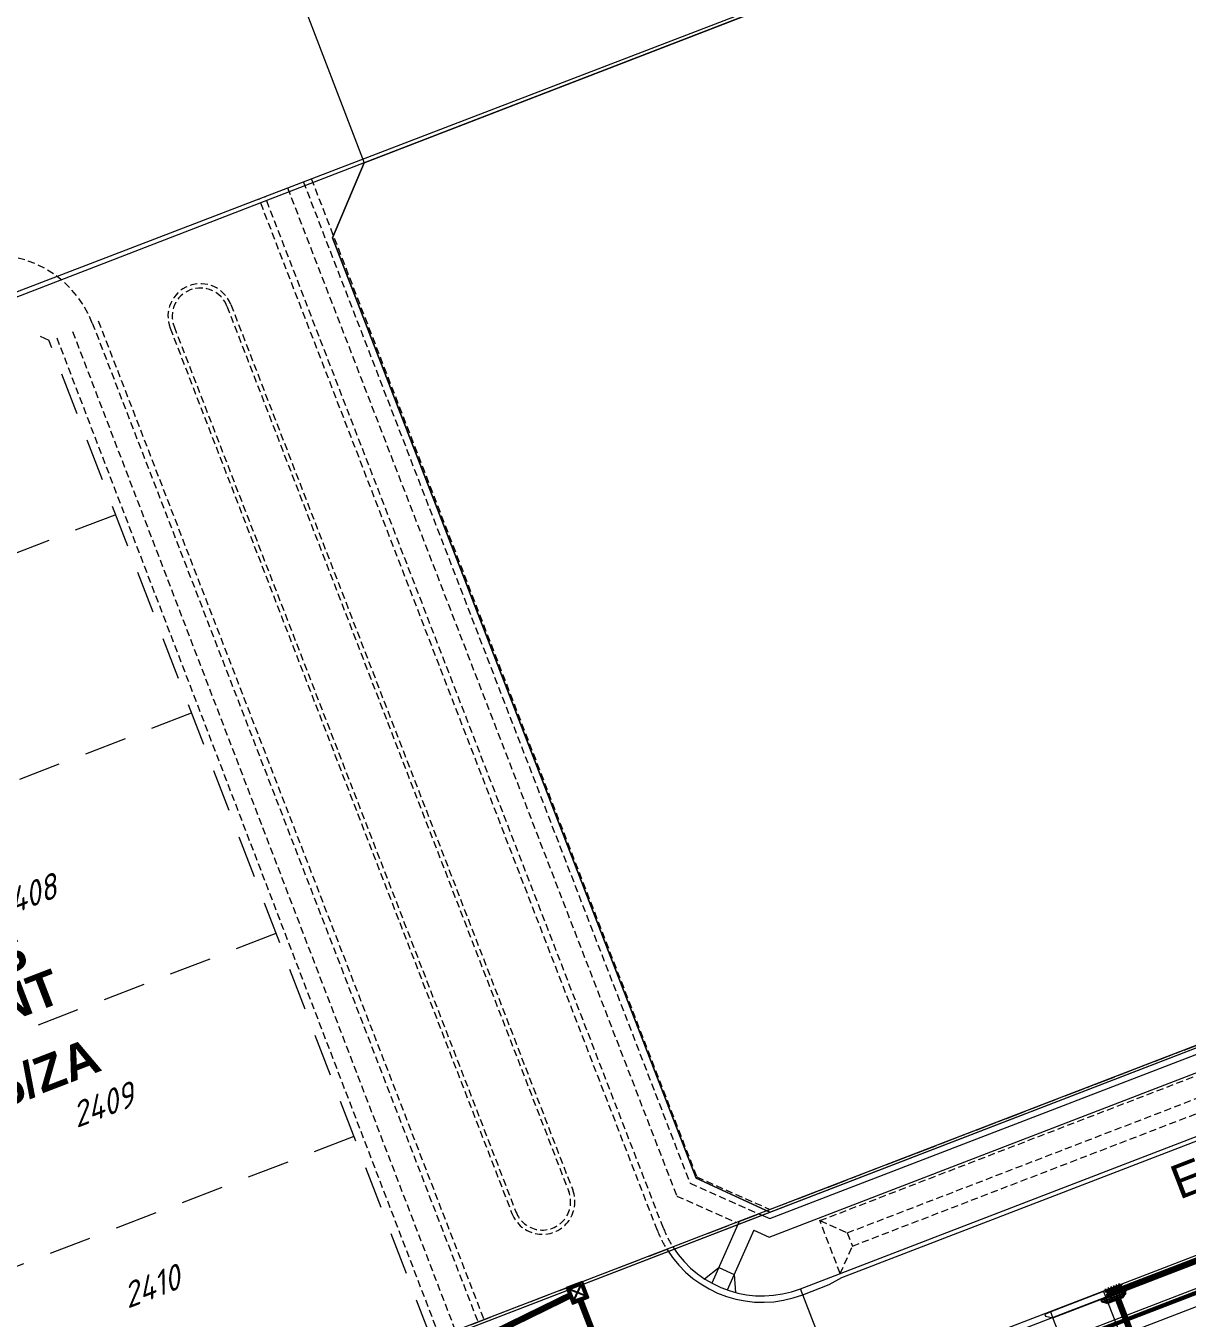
# Model space of a CAD drawing. Header units: metres. Extents: x 310412 to 311596, y 6269899 to 6270937.
# Drawn here: x 310709.8 to 310791.8, y 6270433.3 to 6270524.5 of the extents above; entities that cross this region are included whole.
import ezdxf

# ---------------------------------------------------------------- set-up
doc = ezdxf.new("R2010")
doc.units = ezdxf.units.M
for name, pattern in [('Dash', [5, 3, -2]), ('DASHED', [0.75, 0.5, -0.25]), ('DASHED2', [1.5, 1, -0.5]), ('IE Trench LV', [6.5, 5, -1.5])]:
    doc.linetypes.add(name, pattern=pattern)
doc.layers.get('0').update_dxf_attribs({"color": 6})
for name, color, linetype in [('_User D-BOB', 7, 'DASHED'), ('_User D-LOT', 1, 'Continuous'), ('_User D-PIPE', 154, 'Dash'), ('_User D-PIT', 2, 'Continuous'), ('_User D-STAGE', 253, 'Dash'), ('Mains_LV_NEW_T84', 2, 'Continuous'), ('Notes', 7, 'Continuous'), ('Notes_LV_MISC', 7, 'Continuous')]:
    doc.layers.add(name, color=color, linetype=linetype)
for name, color, linetype, lineweight, true_color in [('_User D-FOOTPATH', 7, 'Continuous', 0, 0x969696), ('_User D-LIP', 7, 'Continuous', 0, 0x969696), ('_User D-NKL', 7, 'Continuous', 0, 0x969696), ('_User Driveway', 7, 'Dash', 0, 0x969696), ('_User F-FOOTPATH', 7, 'DASHED', 0, 0x969696), ('_User F-KERB', 7, 'DASHED', 0, 0x969696), ('_User F-LIP', 7, 'DASHED', 0, 0x969696), ('_User F-LOT', 7, 'DASHED', 0, 0x969696), ('_User F-LOTNO', 7, 'Continuous', 0, 0x969696), ('_User Proposed Development Boundary', 7, 'DASHED', 0, 0x969696), ('_User Stormwater', 7, 'Continuous', 0, 0x969696)]:
    doc.layers.add(name, color=color, linetype=linetype, lineweight=lineweight, true_color=true_color)
for name, color, linetype, plot in [('_User Measure 240 CL', 170, 'Continuous', False), ('_User Measure 240 RL', 174, 'Continuous', False), ('_User Measure LV VDs', 180, 'Continuous', False)]:
    doc.layers.add(name, color=color, linetype=linetype, plot=plot)
for name, color, linetype, lineweight in [('Cadastre Land Parcels_SP_EXT', 9, 'Continuous', 5), ('Cadastre Roads_SP_EXT', 9, 'Continuous', 5), ('Trench_SP_NEW', 7, 'Continuous', 70)]:
    doc.layers.add(name, color=color, linetype=linetype, lineweight=lineweight)
doc.styles.add('ARIALBOLD', font='arialbd.ttf')
doc.styles.add('ISOCP ITALIC', font='isocp.shx', dxfattribs={"oblique": 20})
doc.styles.get("Standard").update_dxf_attribs({"font": 'arial.ttf'})
doc.linetypes.add('Cable New UG', pattern='A,7,-0.25,["x",Standard,S=2,R=0,X=0.2,Y=-0.8],-2.1', length=9.35)

# ---------------------------------------------------------------- blocks, each defined once
blk = doc.blocks.new('G.G.P 1200 EKI Right')
for p, q in [((-0.525, -0.495), (-0.525, 0)), ((-0.525, 0), (0.525, 0)), ((-1.122, -0.45), (-0.944, -0.45)), ((-1.122, -0.645), (-1.122, -0.45)), ((-1.122, -0.495), (0.677, -0.495)), ((-1.122, -0.645), (0.678, -0.645)), ((-0.817, -0.875), (-1.122, -0.645)), ((-0.944, -0.45), (-0.924, -0.495)), ((-0.883, -0.825), (0.439, -0.825)), ((-0.817, -0.875), (0.373, -0.875)), ((-0.5, -0.495), (-0.5, -0.025)), ((-0.5, -0.025), (0.5, -0.025)), ((0.373, -0.875), (0.678, -0.645)), ((0.48, -0.495), (0.5, -0.45)), ((0.5, -0.025), (0.5, -0.45)), ((0.5, -0.45), (0.678, -0.45)), ((0.525, 0), (0.525, -0.45)), ((0.678, -0.645), (0.678, -0.45))]:
    blk.add_line(p, q)
at = {"color": 251, "linetype": 'DASHED2', "ltscale": 0.05}
for p, q in [((-0.924, -0.495), (-0.822, -0.723)), ((-0.822, -0.723), (0.378, -0.723)), ((0.378, -0.723), (0.48, -0.495))]:
    blk.add_line(p, q, dxfattribs=at)
at = {"color": 251}
for p, q in [((-0.441, -0.075), (-0.441, -0.025)), ((-0.441, -0.495), (-0.441, -0.075)), ((-0.379, -0.075), (-0.379, -0.025)), ((-0.379, -0.495), (-0.379, -0.075)), ((-0.316, -0.075), (-0.316, -0.025)), ((-0.316, -0.495), (-0.316, -0.075)), ((-0.254, -0.075), (-0.254, -0.025)), ((-0.254, -0.495), (-0.254, -0.075)), ((-0.191, -0.075), (-0.191, -0.025)), ((-0.191, -0.495), (-0.191, -0.075)), ((-0.129, -0.075), (-0.129, -0.025)), ((-0.129, -0.495), (-0.129, -0.075)), ((-0.066, -0.075), (-0.066, -0.025)), ((-0.066, -0.495), (-0.066, -0.075)), ((-0.004, -0.075), (-0.004, -0.025)), ((-0.004, -0.495), (-0.004, -0.075)), ((0.059, -0.075), (0.059, -0.025)), ((0.059, -0.495), (0.059, -0.075)), ((0.121, -0.075), (0.121, -0.025)), ((0.121, -0.495), (0.121, -0.075)), ((0.184, -0.075), (0.184, -0.025)), ((0.184, -0.495), (0.184, -0.075)), ((0.246, -0.075), (0.246, -0.025)), ((0.246, -0.495), (0.246, -0.075)), ((0.309, -0.075), (0.309, -0.025)), ((0.309, -0.495), (0.309, -0.075)), ((0.371, -0.075), (0.371, -0.025)), ((0.371, -0.495), (0.371, -0.075)), ((0.434, -0.075), (0.434, -0.025)), ((0.434, -0.495), (0.434, -0.075))]:
    blk.add_line(p, q, dxfattribs=at)
at = {"color": 251, "linetype": 'DASHED2', "ltscale": 0.05}
for points in [[(0.6, -0.75), (-0.6, -0.75), (-0.6, 0.075), (0.6, 0.075)], [(0.45, -0.6), (-0.45, -0.6), (-0.45, -0.075), (0.45, -0.075)]]:
    blk.add_lwpolyline(points, close=True, dxfattribs=at)
blk = doc.blocks.new('900 x 900 J.P')
at = {"linetype": 'DASHED2'}
for p, q in [((0.6, 0.6), (-0.6, 0.6)), ((-0.6, 0.6), (-0.6, 0.6)), ((0.45, 0.45), (-0.45, 0.45)), ((-0.45, 0.45), (-0.45, 0.45)), ((0.45, 0.45), (0.45, -0.45)), ((0.6, 0.6), (0.6, -0.6)), ((-0.45, -0.45), (0.45, -0.45)), ((0.6, -0.6), (0.6, -0.6))]:
    blk.add_line(p, q, dxfattribs=at)
for p, q in [((0.4525, 0.48), (-0.4525, -0.48)), ((0.4525, -0.48), (-0.4525, 0.48))]:
    blk.add_line(p, q)
for points in [[(-0.6, 0.6), (-0.6, -0.6), (0.6, -0.6), (0.6, 0.6)], [(-0.495, 0.49), (-0.495, -0.49), (0.495, -0.49), (0.495, 0.49)], [(-0.4525, 0.48), (-0.4525, -0.48), (0.4525, -0.48), (0.4525, 0.48)]]:
    blk.add_lwpolyline(points, close=True)
blk = doc.blocks.new('A$C76594AEE')
at = {"layer": '_User D-PIPE', "const_width": 0.45, "flags": 128}
for points in [[(310787.273, 6270435.376), (310844.466, 6270457.383)], [(310742.729, 6270432.229), (310748.163, 6270434.888)], [(310748.94, 6270434.544), (310757.059, 6270413.519)], [(310788.114, 6270431.511), (310786.858, 6270434.774)]]:
    blk.add_lwpolyline(points, dxfattribs=at)
at = {"layer": '_User D-PIT'}
for name, p, rotation in [('900 x 900 J.P', (310748.723, 6270435.103), 291.0068013791899), ('G.G.P 1200 EKI Right', (310786.591, 6270435.475), 21.14322692616826)]:
    blk.add_blockref(name, p, dxfattribs=dict(at, rotation=rotation))
blk = doc.blocks.new('A$C7FC2678C')
at = {"layer": '_User Driveway', "linetype": 'Continuous'}
for p, q in [((310786.043, 6270434.775), (310782.309, 6270433.338)), ((310782.31, 6270433.338), (310786.043, 6270434.775)), ((310786.043, 6270434.775), (310787.31, 6270431.51)), ((310783.58, 6270430.067), (310782.31, 6270433.338))]:
    blk.add_line(p, q, dxfattribs=at)
blk.add_lwpolyline([(310785.881, 6270435.195), (310786.043, 6270434.775), (310786.355, 6270435.216), (310786.312, 6270435.328), (310785.881, 6270435.195), (310782.148, 6270433.758), (310781.739, 6270433.569), (310781.782, 6270433.457), (310782.309, 6270433.338), (310782.148, 6270433.758)], dxfattribs=at)
blk = doc.blocks.new('A$C64462609')
at = {"layer": '_User D-BOB', "color": 254, "lineweight": 0}
for p, q in [((310765.846, 6270440.191), (310905.393, 6270493.883)), ((310767.282, 6270436.458), (310765.846, 6270440.191))]:
    blk.add_line(p, q, dxfattribs=at)
for points in [[(310765.846, 6270440.191), (310767.784, 6270439.33), (310904.532, 6270491.944), (310905.393, 6270493.883)], [(310767.282, 6270436.458), (310768.144, 6270438.397), (310904.891, 6270491.011), (310906.83, 6270490.15)]]:
    blk.add_lwpolyline(points, dxfattribs=at)
at = {"layer": '_User D-BOB', "color": 254, "lineweight": 0, "flags": 128}
blk.add_lwpolyline([(310767.784, 6270439.33), (310768.144, 6270438.397)], dxfattribs=at)
at = {"layer": '_User D-FOOTPATH'}
for points in [[(310761.532, 6270440.675), (310762.302, 6270440.334), (310907.859, 6270496.332), (310908.203, 6270497.107)], [(310761.182, 6270439.517), (310762.27, 6270439.035), (310909.15, 6270495.543), (310909.472, 6270496.269)], [(310766.848, 6270424.562), (310767.391, 6270425.785), (310914.27, 6270482.298), (310915.116, 6270481.923)]]:
    blk.add_lwpolyline(points, dxfattribs=at)
blk.add_lwpolyline([(310935.708, 6270424.234), (310790.227, 6270368.04), (310784.6, 6270370.532), (310765.793, 6270419.222), (310768.286, 6270424.844), (310913.841, 6270480.847), (310919.47, 6270478.351), (310938.2, 6270429.861)], close=True, dxfattribs=at)
at = {"layer": '_User D-FOOTPATH', "flags": 128}
for points in [[(310761.532, 6270440.675), (310760.146, 6270440.141), (310758.209, 6270435.782)], [(310761.182, 6270439.517), (310759.306, 6270435.294)], [(310757.69, 6270436.092), (310758.698, 6270436.882), (310759.795, 6270436.395), (310759.884, 6270435.117)], [(310766.653, 6270429.787), (310764.473, 6270435.377)]]:
    blk.add_lwpolyline(points, dxfattribs=at)
at = {"layer": '_User D-LIP'}
blk.add_lwpolyline([(310755.03, 6270438.177, 0.359781), (310764.635, 6270434.957), (310766.51, 6270435.679), (310767.39, 6270436.178), (310906.937, 6270489.87), (310907.924, 6270490.089), (310909.782, 6270490.804, 0.359947), (310914.751, 6270499.635, 0.359947)], format="xyb", dxfattribs=at)
blk.add_lwpolyline([(310791.666, 6270365.005), (310936.738, 6270421.04, 0.414214), (310941.289, 6270431.321), (310921.91, 6270481.498, 0.413842), (310911.639, 6270486.054), (310908.419, 6270484.815), (310909.245, 6270482.668), (310770.538, 6270429.3), (310769.712, 6270431.446), (310766.492, 6270430.207, 0.414597), (310761.931, 6270419.923), (310781.385, 6270369.556, 0.414213)], format="xyb", close=True, dxfattribs=at)
at = {"layer": '_User D-LOT', "color": 1, "lineweight": 0, "true_color": 0xfc0307}
for p, q in [((310643.178, 6270480.499), (310882.551, 6270572.265)), ((310911.145, 6270498.239), (310671.883, 6270406.182))]:
    blk.add_line(p, q, dxfattribs=at)
at = {"layer": '_User D-NKL', "flags": 128}
blk.add_lwpolyline([(310764.473, 6270435.377), (310909.62, 6270491.224, 0.356687), (310914.323, 6270499.47, 0.356687)], format="xyb", dxfattribs=at)
at = {"layer": '_User D-NKL'}
blk.add_lwpolyline([(310791.503, 6270365.425), (310936.576, 6270421.46, 0.414214), (310940.869, 6270431.158), (310921.49, 6270481.336, 0.413842), (310911.801, 6270485.634), (310909.001, 6270484.556), (310909.827, 6270482.41), (310770.279, 6270428.718), (310769.453, 6270430.865), (310766.653, 6270429.787, 0.414597), (310762.35, 6270420.085), (310781.805, 6270369.718, 0.414213)], format="xyb", close=True, dxfattribs=at)
blk.add_arc((310761.78, 6270442.377), 7.5, 212.55239, 291.04457, dxfattribs=at)
at = {"layer": '_User F-FOOTPATH', "lineweight": 0}
for p, q in [((310738.988, 6270432), (310711.94, 6270502.575)), ((310740.109, 6270432.429), (310713.06, 6270503.005))]:
    blk.add_line(p, q, dxfattribs=at)
for points in [[(310729.359, 6270513.545), (310756.676, 6270442.825), (310761.532, 6270440.675)], [(310728.24, 6270513.113), (310755.735, 6270441.929), (310759.946, 6270440.064)]]:
    blk.add_lwpolyline(points, dxfattribs=at)
at = {"layer": '_User F-KERB', "lineweight": 0}
for p, q in [((310723.964, 6270504.756), (310748.108, 6270442.247)), ((310714.456, 6270503.56), (310741.694, 6270433.042)), ((310714.876, 6270503.722), (310742.114, 6270433.204)), ((310720.233, 6270503.315), (310744.377, 6270440.806))]:
    blk.add_line(p, q, dxfattribs=at)
for points in [[(310755.079, 6270438.099, -0.049284), (310754.371, 6270439.493), (310726.234, 6270512.338)], [(310755.458, 6270438.341, -0.049265), (310754.791, 6270439.656), (310726.654, 6270512.5)]]:
    blk.add_lwpolyline(points, format="xyb", dxfattribs=at)
at = {"layer": '_User F-KERB', "lineweight": 5}
for centre, radius, start, end in [((310707.46, 6270500.858), 7.5, 21.1195, 110.97484), ((310722.098, 6270504.035), 2, 21.1195, 201.1195), ((310746.243, 6270441.527), 2, 201.1195, 21.1195)]:
    blk.add_arc(centre, radius, start, end, dxfattribs=at)
at = {"layer": '_User F-LIP', "color": 252, "lineweight": 0, "true_color": 0x939598}
for p, q in [((310724.244, 6270504.864), (310748.388, 6270442.356)), ((310719.953, 6270503.206), (310744.097, 6270440.698))]:
    blk.add_line(p, q, dxfattribs=at)
at = {"layer": '_User F-LIP', "lineweight": 5}
for centre, start, end in [((310722.098, 6270504.035), 21.1195, 201.1195), ((310746.243, 6270441.527), 201.1195, 21.1195)]:
    blk.add_arc(centre, 2.3, start, end, dxfattribs=at)
at = {"layer": '_User F-LOT', "lineweight": 0}
blk.add_line((310729.919, 6270513.761), (310757.146, 6270443.273), dxfattribs=at)
at = {"layer": '_User F-LOT', "linetype": 'Dash', "lineweight": 0}
for p, q in [((310706.213, 6270504.664), (310711.379, 6270502.36)), ((310738.428, 6270431.785), (310711.379, 6270502.36)), ((310716.048, 6270490.007), (310660.05, 6270468.461)), ((310721.435, 6270476.007), (310665.436, 6270454.462)), ((310727.419, 6270460.454), (310671.421, 6270438.908)), ((310732.933, 6270446.123), (310676.935, 6270424.577))]:
    blk.add_line(p, q, dxfattribs=at)
at = {"layer": '_User F-LOT', "color": 251, "lineweight": 0, "true_color": 0x636466}
blk.add_lwpolyline([(310757.146, 6270443.273), (310762.319, 6270440.983), (310907.412, 6270496.803), (310909.704, 6270501.97)], dxfattribs=at)
at = {"layer": '_User Proposed Development Boundary', "color": 11, "linetype": 'DASHED', "lineweight": 15, "ltscale": 3, "true_color": 0xf27172, "flags": 128}
blk.add_lwpolyline([(310671.883, 6270406.182), (310911.145, 6270498.239), (310942.883, 6270416.071), (310703.742, 6270323.701), (310671.883, 6270406.182)], dxfattribs=at)
at = {"color": 152, "true_color": 0x2776bb}
blk.add_blockref('A$C7FC2678C', (0, 0), dxfattribs=at)
at = {"layer": '_User D-STAGE', "color": 251, "style": 'ARIALBOLD'}
for s, p in [('IN PROGRESS', (310687.466, 6270449.49)), ('DEVELOPMENT', (310687.636, 6270446.135)), ('DA: 1149/2016/ZA', (310687.877, 6270440.299))]:
    blk.add_text(s, height=2.5, rotation=21.04457, dxfattribs=at).set_placement(p)
at = {"layer": '_User F-LOTNO', "style": 'ISOCP ITALIC', "oblique": 20}
for s, p in [('2408', (310707.863, 6270461.431)), ('2409', (310713.345, 6270446.718)), ('2410', (310716.95, 6270433.965))]:
    blk.add_text(s, height=1.75, rotation=21.04457, dxfattribs=at).set_placement(p)

msp = doc.modelspace()

# ---------------------------------------------------------------- block references
at = {"layer": 'Notes'}
msp.add_blockref('A$C64462609', (0, 0), dxfattribs=at)

# ---------------------------------------------------------------- next in the draw order: linework, layer by layer
at = {"layer": '_User Measure 240 CL', "color": 152, "true_color": 0x2776bb, "flags": 128}
msp.add_lwpolyline([(310770.095, 6270405.589), (310764.819, 6270419.245), (310767.588, 6270425.488), (310881.532, 6270469.355)], dxfattribs=at)
at = {"layer": '_User Measure 240 RL', "color": 152, "true_color": 0x2776bb, "flags": 128}
msp.add_lwpolyline([(310931.192, 6270450.501), (310920.175, 6270479.023), (310913.866, 6270481.788), (310767.615, 6270425.55), (310764.819, 6270419.245), (310770.094, 6270405.59)], dxfattribs=at)
at = {"layer": '_User Measure LV VDs', "flags": 128}
msp.add_lwpolyline([(310881.506, 6270469.388), (310767.615, 6270425.55), (310764.819, 6270419.245), (310770.094, 6270405.59)], dxfattribs=at)
at = {"layer": 'Cadastre Land Parcels_SP_EXT', "linetype": 'Continuous'}
for points in [[(310910.986, 6270498.06), (310882.313, 6270572.28), (310733.662, 6270514.861), (310731.409, 6270509.57), (310757.111, 6270443.193), (310762.318, 6270440.779), (310910.986, 6270498.06)], [(310762.318, 6270440.779), (310757.111, 6270443.193), (310731.409, 6270509.57), (310733.662, 6270514.861), (310643.377, 6270479.985), (310671.978, 6270405.97), (310762.318, 6270440.779)], [(310703.872, 6270323.381), (310942.799, 6270415.673), (310910.986, 6270498.06), (310671.978, 6270405.97), (310703.872, 6270323.381)]]:
    msp.add_lwpolyline(points, close=True, dxfattribs=at)
at = {"layer": 'Cadastre Roads_SP_EXT', "linetype": 'Continuous'}
msp.add_lwpolyline([(310792.465, 6270537.574), (310785.961, 6270559.413), (310772.339, 6270554.177), (310755.719, 6270547.788), (310739.098, 6270541.399), (310725.476, 6270536.163), (310733.662, 6270514.861), (310792.465, 6270537.574)], close=True, dxfattribs=at)
at = {"layer": 'Mains_LV_NEW_T84', "color": 170, "linetype": 'Cable New UG', "ltscale": 0.75, "const_width": 0.2, "flags": 128}
msp.add_lwpolyline([(310881.506, 6270469.37), (310831.567, 6270450.156), (310767.588, 6270425.488), (310764.819, 6270419.245), (310770.094, 6270405.589)], dxfattribs=at)
at = {"layer": 'Trench_SP_NEW', "color": 5, "linetype": 'IE Trench LV', "ltscale": 0.5, "flags": 128}
msp.add_lwpolyline([(310783.894, 6270369.86, 0.3, 0.3, 0), (310775.765, 6270390.914, 0.3, 0.3, 0), (310764.819, 6270419.245, 0.3, 0.3, 0), (310767.615, 6270425.55, 0.3, 0.3, 0), (310913.866, 6270481.821, 0.3, 0.3, 0), (310920.175, 6270479.023, 0.3, 0.3, 0), (310929.713, 6270454.329, 0, 0, 0)], format="xyseb", dxfattribs=at)

# ---------------------------------------------------------------- next in the draw order: block references
at = {"layer": '_User Stormwater'}
msp.add_blockref('A$C76594AEE', (0, 0), dxfattribs=at)

# ---------------------------------------------------------------- next in the draw order: texts
at = {"layer": 'Notes_LV_MISC', "color": 7, "insert": (310791.251, 6270441.627), "char_height": 2.4, "attachment_point": 7, "rotation": 21.12659, "line_spacing_factor": 0.6}
msp.add_mtext('{\\fArial|b0|i0|c0|p39;ELLAND                                                                  ROAD}', dxfattribs=at)

doc.saveas('drawing.dxf')
